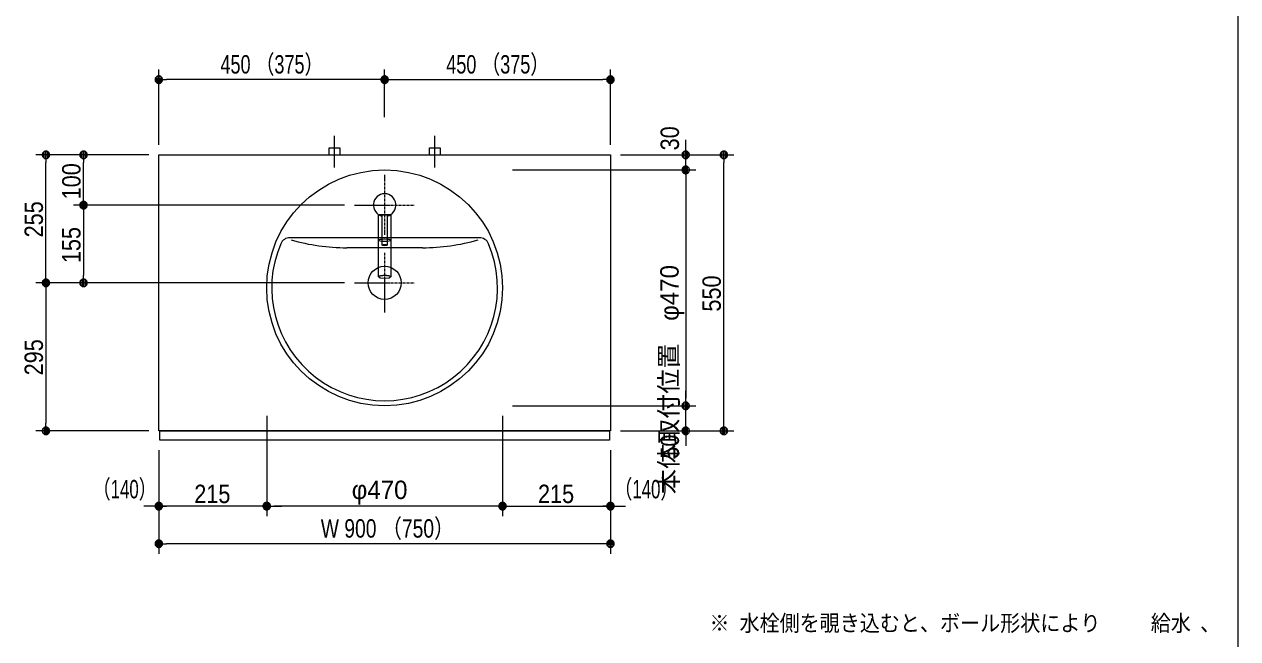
# Model space of a CAD drawing. Units: millimetres, scale not verified. Extents: x -6062 to 6062, y -3045 to 3045.
# Drawn here: x -2786 to -368, y -784 to 440 of the extents above; entities that cross this region are included whole.
import ezdxf
from ezdxf.enums import TextEntityAlignment as Align

# ---------------------------------------------------------------- set-up
doc = ezdxf.new("R2010")
doc.units = ezdxf.units.MM
doc.header["$LTSCALE"] = 20
doc.linetypes.add('CHAIN1', pattern=[8, 5, -1, 1, -1])
for name, color, linetype, lineweight in [('0-0_1図面枠', 7, 'Continuous', 9), ('0-1_4給排水', 7, 'Continuous', 9), ('0-2_5ボウル・キャビネット', 7, 'Continuous', 9), ('0-3_2寸法-2', 7, 'Continuous', 9), ('0-4_0', 7, 'Continuous', 9), ('0-5_2寸法-1', 7, 'Continuous', 9), ('0-6_2寸法-3', 7, 'Continuous', 9)]:
    doc.layers.add(name, color=color, linetype=linetype, lineweight=lineweight)
doc.styles.add('ＭＳ ゴシック', font='')
doc.styles.add('ＭＳ Ｐゴシック', font='')
doc.styles.get('ＭＳ ゴシック').set_extended_font_data('MS Gothic')
doc.styles.get('ＭＳ Ｐゴシック').set_extended_font_data('MS PGothic')

# ---------------------------------------------------------------- blocks, each defined once
blk = doc.blocks.new('グループ-4')
at = {"layer": '0-0_1図面枠'}
blk.add_line((28400, 41000), (28400, -48600), dxfattribs=at)
blk = doc.blocks.new('グループ-9')
at = {"layer": '0-2_5ボウル・キャビネット'}
for p, q in [((-1825.1, 300), (-9374.9, 300)), ((-4088.1, -100), (-7111.9, -100))]:
    blk.add_line(p, q, dxfattribs=at)
at = {"layer": '0-2_5ボウル・キャビネット', "linetype": 'CHAIN1'}
for p, q in [((-5600, -300), (-5600, -2700)), ((-6800, -1500), (-4400, -1500))]:
    blk.add_line(p, q, dxfattribs=at)
at = {"layer": '0-2_5ボウル・キャビネット'}
for centre, radius in [((-5600, -1700), 4700), ((-5600, -1500), 660)]:
    blk.add_circle(centre, radius, dxfattribs=at)
for centre, radius, start, end in [((-5600, -1700), 4500, 157.03032, 232.34344), ((-9374.9, -100), 400, 90, 157.03032), ((-7110.1, 7900), 8000, 253.94747, 269.98748), ((-4089.9, 7900), 8000, 270.01252, 286.05253), ((-5600, -1700), 4500, 307.65656, 22.96968), ((-1825.1, -100), 400, 22.96968, 90), ((-5600, -1700), 4500, 232.34344, 307.65656)]:
    blk.add_arc(centre, radius, start, end, dxfattribs=at)
blk.add_ellipse((-5600, 200), major_axis=(250, 0), ratio=0.2, dxfattribs=at)
blk = doc.blocks.new('_Dot')
at = {"layer": '0-4_0'}
for p, q in [((-10, 0), (-20, 0)), ((9.78, 2), (-9.78, 2)), ((7.99, 6), (-7.99, 6)), ((9.16, -3.98), (-9.16, -3.98)), ((6, -7.98), (-6, -7.98))]:
    blk.add_line(p, q, dxfattribs=at)
for points in [[(10, 0), (9.92, 1.25), (9.69, 2.49), (9.3, 3.68), (8.76, 4.82), (8.09, 5.88), (7.29, 6.85), (6.37, 7.71), (5.36, 8.44), (4.26, 9.05), (3.09, 9.51), (1.87, 9.82), (0.63, 9.98), (-0.63, 9.98), (-1.87, 9.82), (-3.09, 9.51), (-4.26, 9.05), (-5.36, 8.44), (-6.37, 7.71), (-7.29, 6.85), (-8.09, 5.88), (-8.76, 4.82), (-9.3, 3.68), (-9.69, 2.49), (-9.92, 1.25), (-10, 0), (0, 0)], [(-10, 0), (-9.92, -1.25), (-9.69, -2.49), (-9.3, -3.68), (-8.76, -4.82), (-8.09, -5.88), (-7.29, -6.85), (-6.37, -7.71), (-5.36, -8.44), (-4.26, -9.05), (-3.09, -9.51), (-1.87, -9.82), (-0.63, -9.98), (0.63, -9.98), (1.87, -9.82), (3.09, -9.51), (4.26, -9.05), (5.36, -8.44), (6.37, -7.71), (7.29, -6.85), (8.09, -5.88), (8.76, -4.82), (9.3, -3.68), (9.69, -2.49), (9.92, -1.25), (10, 0), (0, 0)]]:
    blk.add_lwpolyline(points, close=True, dxfattribs=at)
blk = doc.blocks.new('グループ-44')
at = {"layer": '0-1_4給排水', "linetype": 'CHAIN1'}
for p, q in [((-5600, 2800), (-5600, 400)), ((-6800, 1600), (-4400, 1600))]:
    blk.add_line(p, q, dxfattribs=at)
at = {"layer": '0-1_4給排水'}
blk.add_line((-5375.5, 1210), (-5824.5, 1210), dxfattribs=at)
for points in [[(-5850, 85.1), (-5850, 137), (-5850, 188.8), (-5850, 240.7), (-5850, 292.5), (-5850, 344.4), (-5850, 396.2), (-5850, 448.1), (-5850, 499.9), (-5850, 551.8), (-5850, 603.6), (-5850, 655.5), (-5850, 707.3), (-5850, 759.2), (-5850, 811), (-5850, 862.9), (-5850, 914.7), (-5850, 966.6), (-5850, 1018.4), (-5850, 1070.3), (-5850, 1122.1), (-5850, 1174), (-5850, 1225.8)], [(-5700, 811.2), (-5700, 832), (-5700, 852.8), (-5700, 873.5), (-5700, 894.3), (-5700, 915.1), (-5700, 935.9), (-5700, 956.7), (-5700, 977.5), (-5700, 998.3), (-5700, 1019), (-5700, 1039.8), (-5700, 1060.6), (-5700, 1081.4), (-5700, 1102.2), (-5700, 1123), (-5700, 1143.8), (-5700, 1164.5), (-5700, 1185.3), (-5700, 1206.1), (-5683.1, 1210), (-5662.3, 1210), (-5641.5, 1210), (-5620.7, 1210), (-5600, 1210), (-5579.2, 1210), (-5558.4, 1210), (-5537.6, 1210), (-5516.8, 1210), (-5500, 1206), (-5500, 1185.2), (-5500, 1164.5), (-5500, 1143.7), (-5500, 1122.9), (-5500, 1102.1), (-5500, 1081.3), (-5500, 1060.5), (-5500, 1039.7), (-5500, 1019), (-5500, 998.2)], [(-5500, 998.2), (-5500, 977.4), (-5500, 956.6), (-5500, 935.8), (-5500, 915), (-5500, 894.2), (-5500, 873.5), (-5500, 852.7), (-5500, 831.9), (-5500, 811.1), (-5500, 790.3), (-5500, 769.5), (-5500, 748.7), (-5500, 728), (-5500, 707.2), (-5500, 686.4), (-5500, 665.6), (-5500, 644.8), (-5500, 624), (-5500, 603.2), (-5500, 582.5), (-5500, 561.7), (-5500, 540.9), (-5500, 520.1), (-5500, 499.3), (-5500, 478.5), (-5500, 457.7), (-5500, 437), (-5500, 416.2), (-5500, 395.4), (-5500, 374.6), (-5500, 353.8), (-5500, 333), (-5500, 312.2), (-5500, 291.5), (-5500, 270.7), (-5500, 249.9), (-5500, 229.1), (-5500, 208.3), (-5500, 187.5)], [(-5350, 1225.8), (-5350, 1174), (-5350, 1122.1), (-5350, 1070.3), (-5350, 1018.4), (-5350, 966.6), (-5350, 914.7), (-5350, 862.9), (-5350, 811), (-5350, 759.2), (-5350, 707.3), (-5350, 655.5), (-5350, 603.6), (-5350, 551.8), (-5350, 499.9), (-5350, 448.1), (-5350, 396.2), (-5350, 344.4), (-5350, 292.5), (-5350, 240.7), (-5350, 188.8), (-5350, 137), (-5350, 85.1), (-5350, 33.3), (-5350, -18.6), (-5350, -70.4), (-5350, -122.3), (-5350, -174.1), (-5350, -226), (-5350, -277.8), (-5350, -329.7), (-5350, -381.5), (-5350, -433.4), (-5350, -485.2), (-5350, -537.1), (-5350, -588.9), (-5350, -640.8), (-5350, -692.6), (-5350, -744.5), (-5350, -796.3)], [(-5700, 0.5), (-5700, 21.3), (-5700, 42.1), (-5700, 62.9), (-5700, 83.7), (-5700, 104.5), (-5700, 125.2), (-5700, 146), (-5700, 166.8), (-5700, 187.6), (-5700, 208.4), (-5700, 229.2), (-5700, 250), (-5700, 270.8), (-5700, 291.5), (-5700, 312.3), (-5700, 333.1), (-5700, 353.9), (-5700, 374.7), (-5700, 395.5), (-5700, 416.3), (-5700, 437), (-5700, 457.8), (-5700, 478.6), (-5700, 499.4), (-5700, 520.2), (-5700, 541), (-5700, 561.8), (-5700, 582.5), (-5700, 603.3), (-5700, 624.1), (-5700, 644.9), (-5700, 665.7), (-5700, 686.5), (-5700, 707.3), (-5700, 728), (-5700, 748.8), (-5700, 769.6), (-5700, 790.4), (-5700, 811.2)], [(-5350, -796.3), (-5350, -848.2), (-5350, -900), (-5350, -951.9), (-5350, -1003.7), (-5350, -1055.6), (-5350, -1107.4), (-5350, -1159.3), (-5350, -1211.1), (-5350, -1263), (-5423.5, -1308.5), (-5600, -1327.3), (-5776.5, -1308.5), (-5850, -1263), (-5850, -1211.1), (-5850, -1159.3), (-5850, -1107.4), (-5850, -1055.6), (-5850, -1003.7), (-5850, -951.9), (-5850, -900), (-5850, -848.2), (-5850, -796.3), (-5850, -744.5), (-5850, -692.6), (-5850, -640.8), (-5850, -588.9), (-5850, -537.1), (-5850, -485.2), (-5850, -433.4), (-5850, -381.5), (-5850, -329.7), (-5850, -277.8), (-5850, -226), (-5850, -174.1), (-5850, -122.3), (-5850, -70.4), (-5850, -18.6), (-5850, 33.3), (-5850, 85.1)], [(-5500, 187.5), (-5500, 166.7), (-5500, 146), (-5500, 125.2), (-5500, 104.4), (-5500, 83.6), (-5500, 62.8), (-5500, 42), (-5500, 21.2), (-5500, 0.5), (-5529.4, -17.8), (-5600.1, -25.3), (-5670.8, -17.8), (-5700, 0.5), (-5700, 0.5), (-5699.9, 1.6), (-5699.7, 2.6), (-5699.3, 3.6), (-5698.8, 4.6), (-5698.1, 5.6), (-5697.3, 6.6), (-5696.3, 7.6), (-5695.2, 8.5), (-5693.9, 9.5), (-5692.5, 10.4), (-5690.9, 11.3), (-5689.1, 12.3), (-5687.3, 13.2), (-5685.2, 14.1), (-5683.1, 14.9), (-5680.9, 15.8), (-5678.5, 16.6), (-5676, 17.4), (-5673.4, 18.1), (-5670.8, 18.8), (-5668, 19.5), (-5665, 20.2), (-5662, 20.9), (-5658.9, 21.5), (-5655.6, 22)], [(-5655.6, 22), (-5652.3, 22.6), (-5648.8, 23.1), (-5645.3, 23.6), (-5641.8, 24.1), (-5638.2, 24.5), (-5634.5, 24.8), (-5630.9, 25.2), (-5627.1, 25.5), (-5623.4, 25.7), (-5619.6, 25.9), (-5615.8, 26.1), (-5611.9, 26.2), (-5608, 26.3), (-5604, 26.4), (-5600, 26.4), (-5596, 26.4), (-5592, 26.3), (-5588.1, 26.2), (-5584.2, 26.1), (-5580.4, 25.9), (-5576.6, 25.7), (-5572.9, 25.5), (-5569.1, 25.2), (-5565.5, 24.8), (-5561.8, 24.5), (-5558.2, 24.1), (-5554.7, 23.6), (-5551.2, 23.1), (-5547.7, 22.6), (-5544.4, 22), (-5541.1, 21.5), (-5538, 20.9), (-5535, 20.2), (-5532, 19.5), (-5529.2, 18.8), (-5526.6, 18.1), (-5524, 17.4), (-5521.5, 16.6), (-5519.1, 15.8)], [(-5519.1, 15.8), (-5516.9, 14.9), (-5514.8, 14.1), (-5512.7, 13.2), (-5510.9, 12.3), (-5509.1, 11.3), (-5507.5, 10.4), (-5506.1, 9.5), (-5504.8, 8.5), (-5503.7, 7.6), (-5502.7, 6.6), (-5501.9, 5.6), (-5501.2, 4.6), (-5500.7, 3.6), (-5500.3, 2.6), (-5500.1, 1.6), (-5500, 0.5), (-5500, 0.5)], [(-5850, -1262.6), (-5849.8, -1260), (-5849.2, -1257.5), (-5848.3, -1254.9), (-5847, -1252.4), (-5845.3, -1250), (-5843.2, -1247.5), (-5840.8, -1245.1), (-5837.9, -1242.7), (-5834.7, -1240.3), (-5831.2, -1237.9), (-5827.2, -1235.6), (-5822.9, -1233.3), (-5818.2, -1231), (-5813.1, -1228.8), (-5807.7, -1226.6), (-5802.1, -1224.5), (-5796.2, -1222.5), (-5790.1, -1220.5), (-5783.6, -1218.7), (-5776.9, -1216.8), (-5769.9, -1215.1), (-5762.6, -1213.4), (-5755.1, -1211.8), (-5747.2, -1210.3), (-5739.1, -1208.9), (-5730.7, -1207.5), (-5722.1, -1206.2), (-5713.3, -1204.9), (-5704.4, -1203.8), (-5695.4, -1202.8), (-5686.3, -1201.9), (-5677.2, -1201), (-5667.9, -1200.3), (-5658.5, -1199.7), (-5649, -1199.1), (-5639.4, -1198.7), (-5629.7, -1198.4), (-5619.9, -1198.1), (-5610, -1198)], [(-5610, -1198), (-5600, -1197.9), (-5590, -1198), (-5580.1, -1198.1), (-5570.3, -1198.4), (-5560.6, -1198.7), (-5551, -1199.1), (-5541.5, -1199.7), (-5532.1, -1200.3), (-5522.8, -1201), (-5513.7, -1201.9), (-5504.6, -1202.8), (-5495.6, -1203.8), (-5486.7, -1204.9), (-5477.9, -1206.2), (-5469.3, -1207.5), (-5460.9, -1208.9), (-5452.8, -1210.3), (-5444.9, -1211.8), (-5437.4, -1213.4), (-5430.1, -1215.1), (-5423.1, -1216.8), (-5416.4, -1218.7), (-5409.9, -1220.5), (-5403.8, -1222.5), (-5397.9, -1224.5), (-5392.3, -1226.6), (-5386.9, -1228.8), (-5381.8, -1231), (-5377.1, -1233.3), (-5372.8, -1235.6), (-5368.8, -1237.9), (-5365.3, -1240.3), (-5362.1, -1242.7), (-5359.2, -1245.1), (-5356.8, -1247.5), (-5354.7, -1250), (-5353, -1252.4), (-5351.7, -1254.9), (-5350.8, -1257.5)], [(-5350.8, -1257.5), (-5350.2, -1260), (-5350, -1262.6), (-5350, -1262.6)]]:
    blk.add_lwpolyline(points, dxfattribs=at)
blk.add_arc((-5600, 1600), 450, 282.83959, 257.16469, dxfattribs=at)
blk = doc.blocks.new('止水栓_平面_W100')
at = {"layer": '0-1_4給排水', "linetype": 'CHAIN1'}
for p, q in [((-2000, -500), (-2000, 780)), ((2000, -500), (2000, 780))]:
    blk.add_line(p, q, dxfattribs=at)
at = {"layer": '0-1_4給排水'}
for points in [[(-2210, 0), (-2210, 280), (-1790, 280), (-1790, 0)], [(1790, 0), (1790, 280), (2210, 280), (2210, 0)]]:
    blk.add_lwpolyline(points, dxfattribs=at)

msp = doc.modelspace()

# ---------------------------------------------------------------- linework, layer by layer
at = {"layer": '0-2_5ボウル・キャビネット'}
for points in [[(-2517.5, 180), (-1617.5, 180), (-1617.5, -370), (-2517.5, -370)], [(-2515.5, -370), (-1619.5, -370), (-1619.5, -388.5), (-2515.5, -388.5)]]:
    msp.add_lwpolyline(points, close=True, dxfattribs=at)
at = {"layer": '0-3_2寸法-2'}
for p, q in [((-1467.5, 195.01), (-1467.5, 210.01)), ((-1597.5, 180), (-1447.5, 180)), ((-1467.5, 150), (-1467.5, 180)), ((-1597.5, 150), (-1447.5, 150)), ((-1467.5, 134.99), (-1467.5, 119.99)), ((-1467.5, -304.99), (-1467.5, -289.99)), ((-1597.5, -320), (-1447.5, -320)), ((-1467.5, -370), (-1467.5, -320)), ((-1597.5, -370), (-1447.5, -370)), ((-1467.5, -385.01), (-1467.5, -400.01)), ((-2517.5, -408.5), (-2517.5, -540)), ((-2302.5, -408.5), (-2302.5, -540)), ((-1832.5, -408.5), (-1832.5, -540)), ((-1617.5, -408.5), (-1617.5, -540)), ((-2532.51, -520), (-2547.51, -520)), ((-2302.5, -520), (-2517.5, -520)), ((-2287.49, -520), (-2272.49, -520)), ((-1847.51, -520), (-1862.51, -520)), ((-1832.5, -520), (-1617.5, -520)), ((-1602.49, -520), (-1587.49, -520))]:
    msp.add_line(p, q, dxfattribs=at)
at = {"layer": '0-5_2寸法-1'}
for p, q in [((-2517.5, 200), (-2517.5, 350)), ((-2067.5, 255), (-2067.5, 350)), ((-2067.5, 255), (-2067.5, 350)), ((-1617.5, 200), (-1617.5, 350)), ((-2082.51, 330), (-2502.49, 330)), ((-2052.49, 330), (-1632.51, 330)), ((-2687.5, 180), (-2762.5, 180)), ((-2537.5, 180), (-2687.5, 180)), ((-1446.5, 180), (-1371.5, 180)), ((-2742.5, -59.99), (-2742.5, 164.99)), ((-2667.5, 95.01), (-2667.5, 164.99)), ((-1812.5, 150), (-1447.5, 150)), ((-1391.5, -354.99), (-1391.5, 164.99)), ((-1467.5, 134.99), (-1467.5, -304.99)), ((-2147.5, 80), (-2687.5, 80)), ((-2147.5, 80), (-2687.5, 80)), ((-2667.5, 64.99), (-2667.5, -59.99)), ((-2687.5, -75), (-2762.5, -75)), ((-2687.5, -75), (-2762.5, -75)), ((-2742.5, -90.01), (-2742.5, -354.99)), ((-2147.5, -75), (-2687.5, -75)), ((-1812.5, -320), (-1447.5, -320)), ((-2302.5, -340), (-2302.5, -540)), ((-1832.5, -340), (-1832.5, -540)), ((-2537.5, -370), (-2762.5, -370)), ((-1446.5, -370), (-1371.5, -370)), ((-2517.5, -408.5), (-2517.5, -540)), ((-2302.5, -408.5), (-2302.5, -540)), ((-1832.5, -408.5), (-1832.5, -540)), ((-1617.5, -408.5), (-1617.5, -540)), ((-2317.51, -520), (-2502.49, -520)), ((-1847.51, -520), (-2287.49, -520)), ((-1817.49, -520), (-1632.51, -520)), ((-2517.5, -540), (-2517.5, -615)), ((-1617.5, -540), (-1617.5, -615)), ((-1632.51, -595), (-2502.49, -595))]:
    msp.add_line(p, q, dxfattribs=at)

# ---------------------------------------------------------------- block references
at = {"layer": '0-0_1図面枠', "xscale": 0.05, "yscale": 0.05}
msp.add_blockref('グループ-4', (-1787.5, 0), dxfattribs=at)
at = {"layer": '0-1_4給排水', "xscale": 0.05, "yscale": 0.05}
for name, p in [('止水栓_平面_W100', (-2067.5, 180)), ('グループ-44', (-1787.5, 0))]:
    msp.add_blockref(name, p, dxfattribs=at)
at = {"layer": '0-2_5ボウル・キャビネット', "xscale": 0.05, "yscale": 0.05}
msp.add_blockref('グループ-9', (-1787.5, 0), dxfattribs=at)
at = {"layer": '0-3_2寸法-2', "xscale": 0.7503418, "yscale": 0.7503418}
for p, rotation in [((-1467.5, 180), 270), ((-1467.5, 150), 90), ((-1467.5, -320), 270), ((-1467.5, -370), 90), ((-2302.5, -520), 180), ((-1617.5, -520), 180)]:
    msp.add_blockref('_Dot', p, dxfattribs=dict(at, rotation=rotation))
for p in [(-2517.5, -520), (-1832.5, -520)]:
    msp.add_blockref('_Dot', p, dxfattribs=at)
at = {"layer": '0-5_2寸法-1', "xscale": 0.7503418, "yscale": 0.7503418}
for p, rotation in [((-2517.5, 330), 180), ((-2067.5, 330), 180), ((-2742.5, 180), 90), ((-2667.5, 180), 90), ((-1391.5, 180), 90), ((-1467.5, 150), 90), ((-2667.5, 80), 270), ((-2667.5, 80), 90), ((-2742.5, -75), 270), ((-2742.5, -75), 90), ((-2667.5, -75), 270), ((-1467.5, -320), 270), ((-2742.5, -370), 270), ((-1391.5, -370), 270), ((-2517.5, -520), 180), ((-2302.5, -520), 180), ((-1832.5, -520), 180), ((-2517.5, -595), 180)]:
    msp.add_blockref('_Dot', p, dxfattribs=dict(at, rotation=rotation))
for p in [(-2067.5, 330), (-1617.5, 330), (-2302.5, -520), (-1832.5, -520), (-1617.5, -520), (-1617.5, -595)]:
    msp.add_blockref('_Dot', p, dxfattribs=at)

# ---------------------------------------------------------------- texts
at = {"layer": '0-3_2寸法-2', "style": 'ＭＳ Ｐゴシック', "width": 0.9}
for s, p in [('30', (-1469.98, 189.02)), ('50', (-1469.98, -425.48))]:
    msp.add_text(s, height=36.66, rotation=90, dxfattribs=at).set_placement(p, align=Align.BOTTOM_LEFT)
at = {"layer": '0-3_2寸法-2', "style": 'ＭＳ Ｐゴシック'}
msp.add_text('本体取付位置', height=36.66, rotation=90, dxfattribs=at).set_placement((-1472.19, -496.14), align=Align.BOTTOM_LEFT)
at = {"layer": '0-3_2寸法-2', "style": 'ＭＳ Ｐゴシック', "width": 0.7}
for p in [(-2648.57, -515.51), (-1609, -515.51)]:
    msp.add_text('（140）', height=36.66, dxfattribs=at).set_placement(p, align=Align.BOTTOM_LEFT)
at = {"layer": '0-5_2寸法-1', "style": 'ＭＳ Ｐゴシック'}
for s, height, width, p in [('450 （375）', 36.66, 0.75, (-2394.71, 331.19)), ('450 （375）', 36.66, 0.75, (-1944.71, 331.19)), ('215', 36.66, 0.9, (-2446.89, -524.96)), ('215', 36.66, 0.9, (-1761.89, -524.96)), ('W 900 （750）', 36.69, 0.8, (-2194.77, -593.81))]:
    msp.add_text(s, height=height, dxfattribs=dict(at, width=width)).set_placement(p, align=Align.BOTTOM_LEFT)
at = {"layer": '0-5_2寸法-1', "style": 'ＭＳ Ｐゴシック', "width": 0.9}
for s, p in [('100', (-2662.54, 91.39)), ('255', (-2737.44, 15.61)), ('155', (-2662.54, -35.72)), ('550', (-1386.54, -132.28)), ('295', (-2737.44, -259.39))]:
    msp.add_text(s, height=36.66, rotation=90, dxfattribs=at).set_placement(p, align=Align.BOTTOM_LEFT)
at = {"layer": '0-5_2寸法-1', "style": 'ＭＳ Ｐゴシック'}
msp.add_text('φ470', height=36.66, rotation=90, dxfattribs=at).set_placement((-1470.62, -150.61), align=Align.BOTTOM_LEFT)
msp.add_text('φ470', height=36.66, dxfattribs=at).set_placement((-2133.11, -516.88), align=Align.BOTTOM_LEFT)
at = {"layer": '0-6_2寸法-3', "style": 'ＭＳ ゴシック', "width": 0.9}
for s, p in [('※ 水栓側を覗き込むと、ボール形状により', (-1420.19, -779.17)), ('給水', (-540.81, -779.17)), ('、', (-442.44, -779.17))]:
    msp.add_text(s, height=32.55, dxfattribs=at).set_placement(p, align=Align.BOTTOM_LEFT)

doc.saveas('drawing.dxf')
